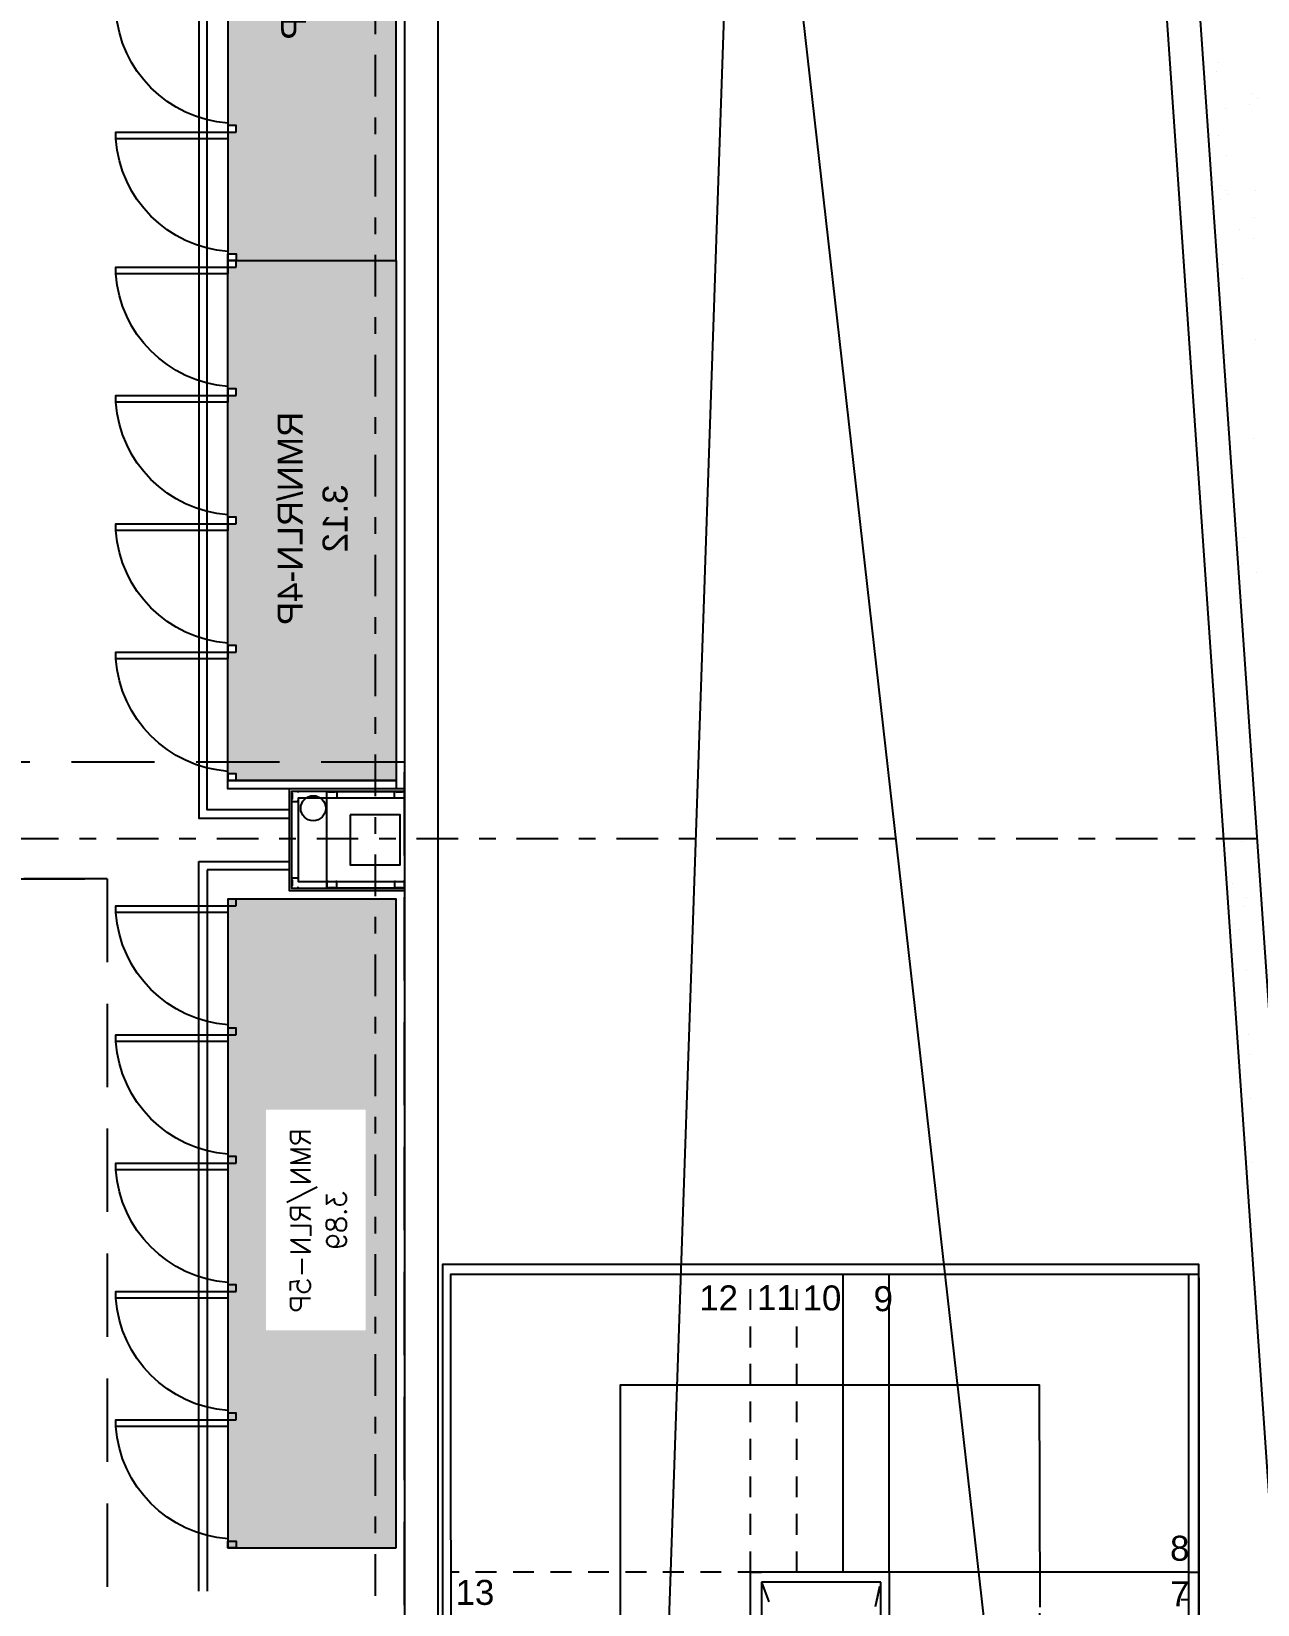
# Model space of a CAD drawing. Header units: millimetres. Extents: x 340 to 1003762, y 22 to 362022.
# Drawn here: x 457.09 to 464.45, y 77.75 to 87.19 of the extents above; entities that cross this region are included whole.
import ezdxf
from ezdxf.enums import TextEntityAlignment as Align
from ezdxf.xclip import XClip

# ---------------------------------------------------------------- set-up
doc = ezdxf.new("R2010")
doc.units = ezdxf.units.MM
doc.header["$XCLIPFRAME"] = 0
for name, pattern in [('LSBB_P_002 - PLANTA 1° NIVEL SALA DE VENTAS$0$000_ALTILLO PROPUESTA$0$HIDDEN', [0.375, 0.25, -0.125]), ('LSBB_P_002 - PLANTA 1° NIVEL SALA DE VENTAS$0$CONTINUOS', [0]), ('LSBB_P_002 - PLANTA 1° NIVEL SALA DE VENTAS$0$DASHDOT2', [0.5, 0.25, -0.125, 0, -0.125]), ('LSBB_P_002 - PLANTA 1° NIVEL SALA DE VENTAS$0$HIDDEN', [0.375, 0.25, -0.125])]:
    doc.linetypes.add(name, pattern=pattern)
for name, color, linetype in [('LSBB_P_002 - PLANTA 1° NIVEL SALA DE VENTAS$0$01', 8, 'Continuous'), ('LSBB_P_002 - PLANTA 1° NIVEL SALA DE VENTAS$0$A-LAYOUT', 7, 'Continuous'), ('LSBB_P_002 - PLANTA 1° NIVEL SALA DE VENTAS$0$A-MUEBLES FRIO', 2, 'Continuous'), ('LSBB_P_002 - PLANTA 1° NIVEL SALA DE VENTAS$0$A-SALA DEFENSAS', 9, 'Continuous'), ('LSBB_P_002 - PLANTA 1° NIVEL SALA DE VENTAS$0$A-SE CONSTRUYE RELLENO', 10, 'LSBB_P_002 - PLANTA 1° NIVEL SALA DE VENTAS$0$CONTINUOS'), ('LSBB_P_002 - PLANTA 1° NIVEL SALA DE VENTAS$0$CENEFA', 6, 'LSBB_P_002 - PLANTA 1° NIVEL SALA DE VENTAS$0$HIDDEN'), ('LSBB_P_002 - PLANTA 1° NIVEL SALA DE VENTAS$0$CINTAC', 3, 'Continuous'), ('LSBB_P_002 - PLANTA 1° NIVEL SALA DE VENTAS$0$COTAS-INT', 4, 'Continuous'), ('LSBB_P_002 - PLANTA 1° NIVEL SALA DE VENTAS$0$EJES', 8, 'LSBB_P_002 - PLANTA 1° NIVEL SALA DE VENTAS$0$DASHDOT2'), ('LSBB_P_002 - PLANTA 1° NIVEL SALA DE VENTAS$0$ELEVACION', 2, 'Continuous'), ('LSBB_P_002 - PLANTA 1° NIVEL SALA DE VENTAS$0$ESCALERAS', 8, 'Continuous'), ('LSBB_P_002 - PLANTA 1° NIVEL SALA DE VENTAS$0$ESTRUCTURA', 5, 'Continuous'), ('LSBB_P_002 - PLANTA 1° NIVEL SALA DE VENTAS$0$HATCH', 8, 'Continuous'), ('LSBB_P_002 - PLANTA 1° NIVEL SALA DE VENTAS$0$LAYOUT$0$A-SALA-HATCH-LIQUIDOS', 144, 'Continuous'), ('LSBB_P_002 - PLANTA 1° NIVEL SALA DE VENTAS$0$MASONRY', 5, 'Continuous'), ('LSBB_P_002 - PLANTA 1° NIVEL SALA DE VENTAS$0$MUROS', 5, 'Continuous'), ('LSBB_P_002 - PLANTA 1° NIVEL SALA DE VENTAS$0$TABIQUE', 3, 'Continuous'), ('LSBB_P_002 - PLANTA 1° NIVEL SALA DE VENTAS$0$ZOCALOS-HORM', 8, 'Continuous'), ('XREF', 7, 'Continuous')]:
    doc.layers.add(name, color=color, linetype=linetype)
doc.layers.add('LSBB_P_002 - PLANTA 1° NIVEL SALA DE VENTAS$0$LAYOUT$0$A-SALA-HATCH-VINOS Y LICORES', color=7, linetype='Continuous', true_color=0x008542)
doc.styles.add('LSBB_P_002 - PLANTA 1° NIVEL SALA DE VENTAS$0$ARQ', font='arial.ttf')
doc.styles.add('LSBB_P_002 - PLANTA 1° NIVEL SALA DE VENTAS$0$LAYOUT$0$ARQ', font='SIMPLEX.shx')
doc.styles.add('LSBB_P_002 - PLANTA 1° NIVEL SALA DE VENTAS$0$SANSSERIF', font='sas_____.pfb')

# ---------------------------------------------------------------- blocks, each defined once
blk = doc.blocks.new('*X40')
at = {"color": 0}
for p, q in [((602.1467, 101.8198), (602.1467, 101.8198)), ((602.1384, 101.7678), (602.1384, 101.7678)), ((602.3457, 101.6374), (602.3457, 101.6374)), ((602.1891, 101.5464), (602.1891, 101.5464)), ((602.3374, 101.5711), (602.3374, 101.5711)), ((602.3826, 101.6036), (602.3826, 101.6036)), ((602.151, 101.3824), (602.151, 101.3824)), ((602.111, 101.3174), (602.111, 101.3174)), ((602.1953, 101.2637), (602.1953, 101.2637)), ((602.1544, 101.0862), (602.1544, 101.0862)), ((602.1913, 101.0524), (602.1913, 101.0524)), ((602.3735, 101.0528), (602.3735, 101.0528)), ((602.1636, 100.9971), (602.1636, 100.9971)), ((602.2109, 101.0314), (602.2109, 101.0314)), ((602.3653, 100.893), (602.3653, 100.893)), ((602.2725, 100.8166), (602.2725, 100.8166)), ((602.3568, 100.7629), (602.3568, 100.7629)), ((602.1762, 100.6117), (602.1762, 100.6117)), ((602.2912, 100.5242), (602.2912, 100.5242)), ((602.174, 100.3418), (602.174, 100.3418)), ((602.1888, 100.2263), (602.1888, 100.2263)), ((602.373, 100.1594), (602.373, 100.1594)), ((602.1992, 100.0675), (602.1992, 100.0675)), ((602.204, 99.9949), (602.204, 99.9949)), ((602.2014, 99.841), (602.2014, 99.841)), ((602.2186, 99.5745), (602.2186, 99.5745)), ((602.3607, 99.5667), (602.3607, 99.5667)), ((602.2258, 99.4799), (602.2258, 99.4799)), ((602.3061, 98.9726), (602.3061, 98.9726)), ((602.2958, 98.8122), (602.2958, 98.8122)), ((602.3801, 98.7584), (602.3801, 98.7584)), ((602.2896, 97.1434), (602.2896, 97.1434)), ((602.2337, 96.8918), (602.2337, 96.8918)), ((602.3191, 96.8078), (602.3191, 96.8078)), ((602.3022, 96.7581), (602.3022, 96.7581)), ((602.2364, 96.6524), (602.2364, 96.6524)), ((602.2733, 96.6186), (602.2733, 96.6186)), ((602.2555, 96.3768), (602.2555, 96.3768)), ((602.3148, 96.3727), (602.3148, 96.3727)), ((602.3274, 95.9873), (602.3274, 95.9873)), ((602.3358, 95.8696), (602.3358, 95.8696)), ((602.34, 95.602), (602.34, 95.602)), ((602.3526, 95.2166), (602.3526, 95.2166)), ((602.3652, 94.8312), (602.3652, 94.8312)), ((602.3778, 94.4459), (602.3778, 94.4459))]:
    blk.add_line(p, q, dxfattribs=at)
blk = doc.blocks.new('LSBB_P_002 - PLANTA 1° NIVEL SALA DE VENTAS$0$ESCALERA')
at = {"layer": 'LSBB_P_002 - PLANTA 1° NIVEL SALA DE VENTAS$0$ELEVACION', "linetype": 'LSBB_P_002 - PLANTA 1° NIVEL SALA DE VENTAS$0$000_ALTILLO PROPUESTA$0$HIDDEN', "ltscale": 0.5}
for p, q in [((1223.1224, 323.8933), (1223.1224, 325.6806)), ((1223.4011, 323.8933), (1223.4011, 325.6806))]:
    blk.add_line(p, q, dxfattribs=at)
at = {"layer": 'LSBB_P_002 - PLANTA 1° NIVEL SALA DE VENTAS$0$ELEVACION', "ltscale": 0.5}
for p, q in [((1223.6789, 323.8933), (1223.6789, 325.6806)), ((1223.9557, 323.8933), (1223.9557, 325.6806)), ((1224.0072, 323.8933), (1223.1224, 323.8933))]:
    blk.add_line(p, q, dxfattribs=at)
at = {"layer": 'LSBB_P_002 - PLANTA 1° NIVEL SALA DE VENTAS$0$ELEVACION', "color": 8, "linetype": 'LSBB_P_002 - PLANTA 1° NIVEL SALA DE VENTAS$0$000_ALTILLO PROPUESTA$0$HIDDEN', "ltscale": 0.5}
for p, q in [((1223.1857, 320.6143), (1223.9057, 323.8333)), ((1223.1883, 323.8333), (1223.9057, 321.9334))]:
    blk.add_line(p, q, dxfattribs=at)
at = {"layer": 'LSBB_P_002 - PLANTA 1° NIVEL SALA DE VENTAS$0$ELEVACION'}
blk.add_line((1225.7657, 321.9333), (1225.8093, 321.9333), dxfattribs=at)
at = {"layer": 'LSBB_P_002 - PLANTA 1° NIVEL SALA DE VENTAS$0$ELEVACION', "ltscale": 0.5}
for points in [[(1225.8149, 321.9333), (1225.8142, 325.7406), (1221.2724, 325.7406), (1221.2724, 322.4933)], [(1225.8145, 321.9333), (1225.8145, 325.6806), (1221.321, 325.6806), (1221.3224, 322.4933)], [(1224.8618, 323.6844), (1224.8579, 325.0156), (1222.341, 325.0156), (1222.341, 321.7625), (1221.2724, 321.7625)], [(1223.1224, 320.6143), (1223.1224, 323.8933), (1223.1885, 323.8933)], [(1223.1883, 323.8333), (1223.1857, 320.6143)], [(1223.9057, 322.1679), (1223.9057, 323.8333)], [(1223.9557, 323.8933), (1223.9557, 321.9333)], [(1224.859, 321.8981), (1224.8596, 323.6474)], [(1223.9057, 323.2224), (1223.9057, 321.9334)], [(1221.4497, 322.2479), (1221.2724, 321.7625), (1221.4497, 321.2771)], [(1223.1844, 320.6143), (1223.1844, 320.6143)]]:
    blk.add_lwpolyline(points, dxfattribs=at)
at = {"layer": 'LSBB_P_002 - PLANTA 1° NIVEL SALA DE VENTAS$0$ELEVACION', "color": 8, "ltscale": 0.5}
for points in [[(1225.8145, 325.6603), (1225.8157, 322.821), (1225.7557, 322.821), (1225.7557, 325.6806)], [(1223.9057, 323.8333), (1223.1883, 323.8333)], [(1225.7557, 323.8933), (1223.9057, 323.8933)], [(1225.7082, 323.7289), (1225.7557, 323.7289)], [(1225.7457, 323.6133), (1223.9557, 323.6133)], [(1221.3224, 322.4933), (1221.2445, 322.4933)]]:
    blk.add_lwpolyline(points, dxfattribs=at)
at = {"layer": 'LSBB_P_002 - PLANTA 1° NIVEL SALA DE VENTAS$0$ELEVACION', "linetype": 'LSBB_P_002 - PLANTA 1° NIVEL SALA DE VENTAS$0$000_ALTILLO PROPUESTA$0$HIDDEN', "ltscale": 0.5}
for points in [[(1223.1724, 323.8933), (1221.3224, 323.8933)], [(1223.1224, 323.6133), (1221.3224, 323.6133)], [(1223.1224, 323.3333), (1221.3224, 323.3333)], [(1223.1224, 323.0533), (1221.3224, 323.0533)], [(1223.1224, 322.7733), (1221.3224, 322.7733)]]:
    blk.add_lwpolyline(points, dxfattribs=at)
at = {"layer": 'LSBB_P_002 - PLANTA 1° NIVEL SALA DE VENTAS$0$ELEVACION', "color": 8}
blk.add_lwpolyline([(1225.7557, 323.8936), (1225.8157, 323.8936), (1225.8157, 321.9333), (1225.7557, 321.9333)], close=True, dxfattribs=at)
for points in [[(1225.7557, 323.3333), (1223.9557, 323.3267)], [(1225.7557, 323.0533), (1223.9557, 323.0533)], [(1225.6982, 322.7733), (1223.9557, 322.7733)], [(1224.7932, 322.4933), (1223.9557, 322.4933)], [(1224.7932, 322.4933), (1225.7457, 322.4933)], [(1225.7457, 322.2133), (1223.9514, 322.2133)], [(1225.7557, 321.9333), (1223.9057, 321.9333)]]:
    blk.add_lwpolyline(points, dxfattribs=at)
at = {"layer": 'LSBB_P_002 - PLANTA 1° NIVEL SALA DE VENTAS$0$ELEVACION', "color": 8, "linetype": 'LSBB_P_002 - PLANTA 1° NIVEL SALA DE VENTAS$0$000_ALTILLO PROPUESTA$0$HIDDEN', "ltscale": 0.5}
blk.add_circle((1224.8557, 321.9333), 0.1423, dxfattribs=at)
at = {"layer": 'LSBB_P_002 - PLANTA 1° NIVEL SALA DE VENTAS$0$ELEVACION', "color": 8, "ltscale": 0.5, "style": 'LSBB_P_002 - PLANTA 1° NIVEL SALA DE VENTAS$0$SANSSERIF'}
for s, p in [('12', (1222.9313, 325.4653)), ('11', (1223.278, 325.4668)), ('10', (1223.5519, 325.4649)), ('  9', (1223.8619, 325.4604)), ('  8', (1225.6423, 323.9622)), ('13', (1221.468, 323.6972)), ('7', (1225.7009, 323.6889)), ('14', (1221.468, 323.4172)), ('6', (1225.7009, 323.4089)), ('15', (1221.468, 323.1372)), ('5', (1225.7009, 323.1289)), ('16', (1221.468, 322.8572)), ('4', (1225.7009, 322.8489)), ('17', (1221.468, 322.5772)), ('3', (1225.7009, 322.6089)), ('2', (1225.7009, 322.3289)), ('1', (1225.7009, 322.0489))]:
    blk.add_text(s, height=0.15, dxfattribs=at).set_placement(p, align=Align.CENTER)
blk = doc.blocks.new('LSBB_P_002 - PLANTA 1° NIVEL SALA DE VENTAS$0$COOLER_5P_3900_X_101')
h = blk.add_hatch(color=256)
h.dxf.hatch_style = 1
h.paths.add_polyline_path([(-3256.22, -3512.89), (-3256.22, -3517.89), (-3260.22, -3517.89), (-3260.22, -3512.89), (-3333.22, -3512.89), (-3333.22, -3517.89), (-3337.22, -3517.89), (-3337.22, -3512.89), (-3410.82, -3512.89), (-3410.82, -3517.89), (-3414.82, -3517.89), (-3414.82, -3613.89), (-3025.22, -3613.89), (-3025.22, -3517.89), (-3029.32, -3517.89), (-3029.32, -3512.89), (-3102.22, -3512.89), (-3102.22, -3517.89), (-3106.22, -3517.89), (-3106.22, -3512.89), (-3179.22, -3512.89), (-3179.22, -3517.89), (-3183.22, -3517.89), (-3183.22, -3512.89)])
h.paths.add_polyline_path([(-3289.95, -3595.21), (-3154.38, -3595.21), (-3154.38, -3537.18), (-3289.95, -3537.18)], flags=24)
at = {"layer": 'LSBB_P_002 - PLANTA 1° NIVEL SALA DE VENTAS$0$A-MUEBLES FRIO'}
for points in [[(-3406.82, -3445.57), (-3410.82, -3445.57), (-3410.82, -3512.89), (-3406.82, -3512.89)], [(-3329.22, -3445.57), (-3333.22, -3445.57), (-3333.22, -3512.89), (-3329.22, -3512.89)], [(-3252.22, -3445.57), (-3256.22, -3445.57), (-3256.22, -3512.89), (-3252.22, -3512.89)], [(-3175.22, -3445.57), (-3179.22, -3445.57), (-3179.22, -3512.89), (-3175.22, -3512.89)], [(-3098.22, -3445.57), (-3102.22, -3445.57), (-3102.22, -3512.89), (-3098.22, -3512.89)], [(-3025.22, -3613.89), (-3414.82, -3613.89), (-3414.82, -3512.89), (-3025.22, -3512.89)], [(-3025.22, -3512.89), (-3029.32, -3512.89), (-3029.32, -3517.89), (-3025.22, -3517.89)]]:
    blk.add_lwpolyline(points, close=True, dxfattribs=at)
at = {"layer": 'LSBB_P_002 - PLANTA 1° NIVEL SALA DE VENTAS$0$A-MUEBLES FRIO', "linetype": 'Continuous', "extrusion": (0, 1e-16, -1)}
for points in [[(3410.82, -3517.89), (3414.82, -3517.89), (3414.82, -3512.89), (3410.82, -3512.89)], [(3333.22, -3517.89), (3337.22, -3517.89), (3337.22, -3512.89), (3333.22, -3512.89)], [(3256.22, -3517.89), (3260.22, -3517.89), (3260.22, -3512.89), (3256.22, -3512.89)], [(3179.22, -3517.89), (3183.22, -3517.89), (3183.22, -3512.89), (3179.22, -3512.89)], [(3102.22, -3517.89), (3106.22, -3517.89), (3106.22, -3512.89), (3102.22, -3512.89)]]:
    blk.add_lwpolyline(points, close=True, dxfattribs=at)
at = {"layer": 'LSBB_P_002 - PLANTA 1° NIVEL SALA DE VENTAS$0$A-MUEBLES FRIO', "color": 8}
for centre in [(-3412.04, -3518.35), (-3334.44, -3518.35), (-3257.44, -3518.35), (-3180.44, -3518.35), (-3103.44, -3518.35)]:
    blk.add_arc(centre, 72.97, 4.29213, 85.89936, dxfattribs=at)
at = {"layer": 'LSBB_P_002 - PLANTA 1° NIVEL SALA DE VENTAS$0$A-MUEBLES FRIO', "color": 7, "insert": (-3221.79, -3565.97), "char_height": 15, "width": 305.871, "attachment_point": 5, "line_spacing_factor": 1.081434, "style": 'LSBB_P_002 - PLANTA 1° NIVEL SALA DE VENTAS$0$ARQ'}
blk.add_mtext('RMN/RLN-5P\\P3.89', dxfattribs=at)
blk = doc.blocks.new('LSBB_P_002 - PLANTA 1° NIVEL SALA DE VENTAS$0$COOLER 4P_3130_X_101')
h = blk.add_hatch(color=256)
h.dxf.hatch_style = 1
h.paths.add_polyline_path([(-3034.65, -3716.36), (-3038.65, -3716.36), (-3038.65, -3711.36), (-3111.65, -3711.36), (-3111.65, -3716.36), (-3115.65, -3716.36), (-3115.65, -3711.36), (-3188.65, -3711.36), (-3188.65, -3716.36), (-3192.65, -3716.36), (-3192.65, -3711.36), (-3265.65, -3711.36), (-3265.65, -3716.36), (-3269.65, -3716.36), (-3269.65, -3711.36), (-3342.75, -3711.36), (-3342.75, -3716.36), (-3346.75, -3716.36), (-3346.75, -3812.36), (-3034.65, -3812.36)])
h.paths.add_polyline_path([(-3260.05, -3791.54), (-3124.48, -3791.54), (-3124.48, -3733.51), (-3260.05, -3733.51)], flags=24)
at = {"layer": 'LSBB_P_002 - PLANTA 1° NIVEL SALA DE VENTAS$0$A-MUEBLES FRIO'}
for points in [[(-3338.75, -3644.04), (-3342.75, -3644.04), (-3342.75, -3711.36), (-3338.75, -3711.36)], [(-3261.65, -3644.04), (-3265.65, -3644.04), (-3265.65, -3711.36), (-3261.65, -3711.36)], [(-3184.65, -3644.04), (-3188.65, -3644.04), (-3188.65, -3711.36), (-3184.65, -3711.36)], [(-3107.65, -3644.04), (-3111.65, -3644.04), (-3111.65, -3711.36), (-3107.65, -3711.36)], [(-3034.65, -3711.36), (-3346.75, -3711.36), (-3346.75, -3812.36), (-3034.65, -3812.36)]]:
    blk.add_lwpolyline(points, close=True, dxfattribs=at)
at = {"layer": 'LSBB_P_002 - PLANTA 1° NIVEL SALA DE VENTAS$0$A-MUEBLES FRIO', "linetype": 'Continuous', "extrusion": (0, 1e-16, -1)}
for points in [[(3342.75, -3716.36), (3346.75, -3716.36), (3346.75, -3711.36), (3342.75, -3711.36)], [(3265.65, -3716.36), (3269.65, -3716.36), (3269.65, -3711.36), (3265.65, -3711.36)], [(3188.65, -3716.36), (3192.65, -3716.36), (3192.65, -3711.36), (3188.65, -3711.36)], [(3111.65, -3716.36), (3115.65, -3716.36), (3115.65, -3711.36), (3111.65, -3711.36)], [(3034.65, -3716.36), (3038.65, -3716.36), (3038.65, -3711.36), (3034.65, -3711.36)]]:
    blk.add_lwpolyline(points, close=True, dxfattribs=at)
at = {"layer": 'LSBB_P_002 - PLANTA 1° NIVEL SALA DE VENTAS$0$A-MUEBLES FRIO'}
for centre in [(-3343.97, -3716.82), (-3266.87, -3716.82), (-3189.87, -3716.82), (-3112.87, -3716.82)]:
    blk.add_arc(centre, 72.97, 4.29213, 85.89936, dxfattribs=at)
at = {"layer": 'LSBB_P_002 - PLANTA 1° NIVEL SALA DE VENTAS$0$A-MUEBLES FRIO', "insert": (-3191.9, -3762.29), "char_height": 15, "width": 305.871, "attachment_point": 5, "line_spacing_factor": 1.081434, "style": 'LSBB_P_002 - PLANTA 1° NIVEL SALA DE VENTAS$0$ARQ'}
blk.add_mtext('RMN/RLN-4P\\P3.12', dxfattribs=at)
blk = doc.blocks.new('LSBB_P_002 - PLANTA 1° NIVEL SALA DE VENTAS$0$LAYOUT$0$A$C2C991059')
blk.add_lwpolyline([(-0.04, -0.6732), (0, -0.6732), (0, 0), (-0.04, 0)], close=True)
blk.add_arc((0.0122, 0.0546), 0.7297, 184.29213, 265.89936)
blk = doc.blocks.new('LSBB_P_002 - PLANTA 1° NIVEL SALA DE VENTAS$0$LAYOUT$0$COOLER_5P_3900_X_101')
h = blk.add_hatch(color=256)
h.dxf.hatch_style = 1
h.paths.add_polyline_path([(-3414.82, -3512.89), (-3414.82, -3613.89), (-3025.22, -3613.89), (-3025.22, -3512.89)])
h.paths.add_polyline_path([(-3288.45, -3595.54), (-3155.87, -3595.54), (-3155.87, -3535.71), (-3288.45, -3535.71)], flags=16)
at = {"layer": 'LSBB_P_002 - PLANTA 1° NIVEL SALA DE VENTAS$0$A-MUEBLES FRIO', "extrusion": (0, 1e-16, -1), "elevation": 0}
for points in [[(3410.82, -3517.89), (3414.82, -3517.89), (3414.82, -3512.89), (3410.82, -3512.89)], [(3333.22, -3517.89), (3337.22, -3517.89), (3337.22, -3512.89), (3333.22, -3512.89)], [(3256.22, -3517.89), (3260.22, -3517.89), (3260.22, -3512.89), (3256.22, -3512.89)], [(3179.22, -3517.89), (3183.22, -3517.89), (3183.22, -3512.89), (3179.22, -3512.89)], [(3102.22, -3517.89), (3106.22, -3517.89), (3106.22, -3512.89), (3102.22, -3512.89)]]:
    blk.add_lwpolyline(points, close=True, dxfattribs=at)
at = {"layer": 'LSBB_P_002 - PLANTA 1° NIVEL SALA DE VENTAS$0$A-MUEBLES FRIO'}
for points in [[(-3025.22, -3613.89), (-3414.82, -3613.89), (-3414.82, -3512.89), (-3025.22, -3512.89)], [(-3025.22, -3512.89), (-3029.32, -3512.89), (-3029.32, -3517.89), (-3025.22, -3517.89)]]:
    blk.add_lwpolyline(points, close=True, dxfattribs=at)
at = {"layer": 'LSBB_P_002 - PLANTA 1° NIVEL SALA DE VENTAS$0$A-MUEBLES FRIO', "xscale": 100.0000000000038, "yscale": 100.0000000000038, "zscale": 100.0000000000038, "rotation": 180}
for p in [(-3410.82, -3512.89), (-3333.22, -3512.89), (-3256.22, -3512.89), (-3179.22, -3512.89), (-3102.22, -3512.89)]:
    blk.add_blockref('LSBB_P_002 - PLANTA 1° NIVEL SALA DE VENTAS$0$LAYOUT$0$A$C2C991059', p, dxfattribs=at)
at = {"insert": (-3221.96, -3567.32), "char_height": 11.976, "width": 166.6637, "attachment_point": 5, "line_spacing_factor": 1.081434, "style": 'LSBB_P_002 - PLANTA 1° NIVEL SALA DE VENTAS$0$LAYOUT$0$ARQ'}
blk.add_mtext('RMN/RLN-5P\\P3.89', dxfattribs=at)
blk = doc.blocks.new('LSBB_P_002 - PLANTA 1° NIVEL SALA DE VENTAS$0$SVLY')
at = {"layer": 'LSBB_P_002 - PLANTA 1° NIVEL SALA DE VENTAS$0$A-MUEBLES FRIO', "linetype": 'Continuous', "extrusion": (-1e-16, -1.83697e-32, -1), "flags": 128}
blk.add_lwpolyline([(-1074.5645, 297.5161), (-1074.5645, 297.4651), (-1073.5545, 297.4651), (-1073.5545, 297.5161)], close=True, dxfattribs=at)
at = {"layer": 'LSBB_P_002 - PLANTA 1° NIVEL SALA DE VENTAS$0$A-SALA DEFENSAS', "color": 1, "linetype": 'Continuous'}
for p, q in [((1073.3795, 292.6497), (1073.3795, 297.0301)), ((1073.3795, 297.0301), (1073.9221, 297.0301)), ((1073.9221, 296.9801), (1073.4295, 296.9801)), ((1073.4295, 296.9801), (1073.4295, 292.6497))]:
    blk.add_line(p, q, dxfattribs=at)
at = {"layer": 'LSBB_P_002 - PLANTA 1° NIVEL SALA DE VENTAS$0$A-SALA DEFENSAS', "color": 1, "linetype": 'Continuous', "flags": 128}
blk.add_lwpolyline([(1073.9221, 297.3401), (1073.4295, 297.3401), (1073.4295, 304.7244), (1073.3795, 304.7244), (1073.3795, 297.2901), (1073.9221, 297.2901)], dxfattribs=at)
at = {"layer": 'LSBB_P_002 - PLANTA 1° NIVEL SALA DE VENTAS$0$CINTAC'}
for points in [[(1073.9771, 297.4434), (1073.9771, 297.4501), (1073.9371, 297.4501), (1073.9371, 297.442), (1073.9398, 297.4392), (1073.9398, 297.4033), (1073.9371, 297.3995), (1073.9371, 297.3901), (1073.9771, 297.3901), (1073.9771, 297.397)], [(1073.9771, 297.4434), (1073.9771, 297.4501), (1073.9371, 297.4501), (1073.9371, 297.442), (1073.9398, 297.4392), (1073.9398, 297.4033), (1073.9371, 297.3995), (1073.9371, 297.3901), (1073.9771, 297.3901), (1073.9771, 297.397)], [(1074.1562, 297.4101), (1074.1495, 297.4101), (1074.1495, 297.4501), (1074.1576, 297.4501), (1074.1604, 297.4475), (1074.1963, 297.4475), (1074.2001, 297.4501), (1074.2095, 297.4501), (1074.2095, 297.4101), (1074.2026, 297.4101)], [(1074.1562, 297.4101), (1074.1495, 297.4101), (1074.1495, 297.4501), (1074.1576, 297.4501), (1074.1604, 297.4475), (1074.1963, 297.4475), (1074.2001, 297.4501), (1074.2095, 297.4501), (1074.2095, 297.4101), (1074.2026, 297.4101)], [(1074.5612, 297.4101), (1074.5545, 297.4101), (1074.5545, 297.4501), (1074.5626, 297.4501), (1074.5654, 297.4475), (1074.6013, 297.4475), (1074.605, 297.4501), (1074.6145, 297.4501), (1074.6145, 297.4101), (1074.6076, 297.4101)], [(1074.5612, 297.4101), (1074.5545, 297.4101), (1074.5545, 297.4501), (1074.5626, 297.4501), (1074.5654, 297.4475), (1074.6013, 297.4475), (1074.605, 297.4501), (1074.6145, 297.4501), (1074.6145, 297.4101), (1074.6076, 297.4101)], [(1073.9771, 296.9234), (1073.9771, 296.9301), (1073.9371, 296.9301), (1073.9371, 296.922), (1073.9398, 296.9192), (1073.9398, 296.8833), (1073.9371, 296.8795), (1073.9371, 296.8701), (1073.9771, 296.8701), (1073.9771, 296.877)], [(1073.9771, 296.9234), (1073.9771, 296.9301), (1073.9371, 296.9301), (1073.9371, 296.922), (1073.9398, 296.9192), (1073.9398, 296.8833), (1073.9371, 296.8795), (1073.9371, 296.8701), (1073.9771, 296.8701), (1073.9771, 296.877)], [(1074.1562, 296.9101), (1074.1495, 296.9101), (1074.1495, 296.8701), (1074.1576, 296.8701), (1074.1604, 296.8727), (1074.1963, 296.8727), (1074.2001, 296.8701), (1074.2095, 296.8701), (1074.2095, 296.9101), (1074.2026, 296.9101)], [(1074.1562, 296.9101), (1074.1495, 296.9101), (1074.1495, 296.8701), (1074.1576, 296.8701), (1074.1604, 296.8727), (1074.1963, 296.8727), (1074.2001, 296.8701), (1074.2095, 296.8701), (1074.2095, 296.9101), (1074.2026, 296.9101)], [(1074.5612, 296.9101), (1074.5545, 296.9101), (1074.5545, 296.8701), (1074.5626, 296.8701), (1074.5654, 296.8727), (1074.6013, 296.8727), (1074.605, 296.8701), (1074.6145, 296.8701), (1074.6145, 296.9101), (1074.6076, 296.9101)], [(1074.5612, 296.9101), (1074.5545, 296.9101), (1074.5545, 296.8701), (1074.5626, 296.8701), (1074.5654, 296.8727), (1074.6013, 296.8727), (1074.605, 296.8701), (1074.6145, 296.8701), (1074.6145, 296.9101), (1074.6076, 296.9101)]]:
    blk.add_lwpolyline(points, dxfattribs=at)
at = {"layer": 'LSBB_P_002 - PLANTA 1° NIVEL SALA DE VENTAS$0$ESTRUCTURA'}
blk.add_lwpolyline([(1074.2896, 297.3101), (1074.2896, 297.0101), (1074.5896, 297.0101), (1074.5896, 297.3101)], close=True, dxfattribs=at)
at = {"layer": 'LSBB_P_002 - PLANTA 1° NIVEL SALA DE VENTAS$0$MASONRY'}
blk.add_circle((1074.0667, 297.3494), 0.075, dxfattribs=at)
blk.add_circle((1074.0667, 297.3494), 0.075, dxfattribs=at)
at = {"layer": 'LSBB_P_002 - PLANTA 1° NIVEL SALA DE VENTAS$0$TABIQUE'}
blk.add_lwpolyline([(1074.6145, 297.4651), (1073.9221, 297.4651), (1073.9221, 296.8551), (1074.6145, 296.8551)], dxfattribs=at)
blk.add_lwpolyline([(1074.6145, 297.4651), (1073.9221, 297.4651), (1073.9221, 296.8551), (1074.6145, 296.8551)], dxfattribs=at)
at = {"layer": 'LSBB_P_002 - PLANTA 1° NIVEL SALA DE VENTAS$0$TABIQUE', "color": 4}
for points in [[(1074.6145, 297.4501), (1073.9371, 297.4501), (1073.9371, 296.8701), (1074.6145, 296.8701)], [(1074.6145, 297.4501), (1073.9371, 297.4501), (1073.9371, 296.8701), (1074.6145, 296.8701)], [(1074.6145, 297.4101), (1073.9771, 297.4101), (1073.9771, 296.9101), (1074.6145, 296.9101)], [(1074.6145, 297.4101), (1073.9771, 297.4101), (1073.9771, 296.9101), (1074.6145, 296.9101)]]:
    blk.add_lwpolyline(points, dxfattribs=at)
at = {"layer": 'LSBB_P_002 - PLANTA 1° NIVEL SALA DE VENTAS$0$LAYOUT$0$A-SALA-HATCH-LIQUIDOS', "xscale": -0.01, "yscale": 0.01, "zscale": 0.01, "rotation": 90}
blk.add_blockref('LSBB_P_002 - PLANTA 1° NIVEL SALA DE VENTAS$0$LAYOUT$0$COOLER_5P_3900_X_101', (1038.4256, 262.6559), dxfattribs=at)
at = {"layer": 'LSBB_P_002 - PLANTA 1° NIVEL SALA DE VENTAS$0$LAYOUT$0$A-SALA-HATCH-VINOS Y LICORES', "xscale": -0.01, "yscale": 0.01, "zscale": 0.01, "rotation": 90}
for name, p in [('LSBB_P_002 - PLANTA 1° NIVEL SALA DE VENTAS$0$COOLER_5P_3900_X_101', (1038.4256, 270.3849)), ('LSBB_P_002 - PLANTA 1° NIVEL SALA DE VENTAS$0$COOLER 4P_3130_X_101', (1036.4409, 267.1696))]:
    blk.add_blockref(name, p, dxfattribs=at)
blk = doc.blocks.new('LSBB_P_002 - PLANTA 1° NIVEL SALA DE VENTAS$0$ESC1')
at = {"layer": 'LSBB_P_002 - PLANTA 1° NIVEL SALA DE VENTAS$0$A-SE CONSTRUYE RELLENO', "linetype": 'LSBB_P_002 - PLANTA 1° NIVEL SALA DE VENTAS$0$000_ALTILLO PROPUESTA$0$HIDDEN', "ltscale": 0.5}
for p, q in [((841.5895, 344.8708), (841.5895, 346.6581)), ((841.8682, 344.8708), (841.8682, 346.6581))]:
    blk.add_line(p, q, dxfattribs=at)
at = {"layer": 'LSBB_P_002 - PLANTA 1° NIVEL SALA DE VENTAS$0$A-SE CONSTRUYE RELLENO', "ltscale": 0.5}
for p, q in [((842.146, 344.8708), (842.146, 346.6581)), ((842.4227, 344.8708), (842.4227, 346.6581)), ((842.4743, 344.8708), (841.5894, 344.8708))]:
    blk.add_line(p, q, dxfattribs=at)
at = {"layer": 'LSBB_P_002 - PLANTA 1° NIVEL SALA DE VENTAS$0$A-SE CONSTRUYE RELLENO', "color": 8, "linetype": 'LSBB_P_002 - PLANTA 1° NIVEL SALA DE VENTAS$0$000_ALTILLO PROPUESTA$0$HIDDEN', "ltscale": 0.5}
for p, q in [((841.6527, 341.5918), (842.3727, 344.8108)), ((841.6553, 344.8108), (842.3727, 342.9109))]:
    blk.add_line(p, q, dxfattribs=at)
at = {"layer": 'LSBB_P_002 - PLANTA 1° NIVEL SALA DE VENTAS$0$A-SE CONSTRUYE RELLENO'}
blk.add_line((844.2327, 342.9108), (844.2763, 342.9108), dxfattribs=at)
at = {"layer": 'LSBB_P_002 - PLANTA 1° NIVEL SALA DE VENTAS$0$A-SE CONSTRUYE RELLENO', "ltscale": 0.5}
for points in [[(844.2819, 342.9108), (844.2813, 346.7181), (839.7394, 346.7181), (839.7394, 343.4708)], [(844.2816, 342.9108), (844.2816, 346.6581), (839.7881, 346.6581), (839.7894, 343.4708)], [(843.3289, 344.6619), (843.325, 345.9931), (840.8081, 345.9931), (840.8081, 342.74), (839.7394, 342.74)], [(841.5894, 341.5918), (841.5894, 344.8708), (841.6556, 344.8708)], [(841.6553, 344.8108), (841.6527, 341.5918)], [(842.3727, 343.1454), (842.3727, 344.8108)], [(842.4227, 344.8708), (842.4227, 342.9108)], [(843.326, 342.8756), (843.3266, 344.6249)], [(842.3727, 344.1999), (842.3727, 342.9109)], [(839.9168, 343.2254), (839.7394, 342.74), (839.9168, 342.2545)], [(841.6514, 341.5918), (841.6514, 341.5918)]]:
    blk.add_lwpolyline(points, dxfattribs=at)
at = {"layer": 'LSBB_P_002 - PLANTA 1° NIVEL SALA DE VENTAS$0$A-SE CONSTRUYE RELLENO', "color": 8, "ltscale": 0.5}
for points in [[(844.2816, 346.6378), (844.2827, 343.7985), (844.2227, 343.7985), (844.2227, 346.6581)], [(842.3727, 344.8108), (841.6553, 344.8108)], [(844.2227, 344.8708), (842.3727, 344.8708)], [(844.1753, 344.7064), (844.2227, 344.7064)], [(844.2127, 344.5908), (842.4227, 344.5908)], [(839.7894, 343.4708), (839.7115, 343.4708)]]:
    blk.add_lwpolyline(points, dxfattribs=at)
at = {"layer": 'LSBB_P_002 - PLANTA 1° NIVEL SALA DE VENTAS$0$A-SE CONSTRUYE RELLENO', "linetype": 'LSBB_P_002 - PLANTA 1° NIVEL SALA DE VENTAS$0$000_ALTILLO PROPUESTA$0$HIDDEN', "ltscale": 0.5}
for points in [[(841.6394, 344.8708), (839.7894, 344.8708)], [(841.5894, 344.5908), (839.7894, 344.5908)], [(841.5894, 344.3108), (839.7894, 344.3108)], [(841.5894, 344.0308), (839.7894, 344.0308)], [(841.5894, 343.7508), (839.7894, 343.7508)]]:
    blk.add_lwpolyline(points, dxfattribs=at)
at = {"layer": 'LSBB_P_002 - PLANTA 1° NIVEL SALA DE VENTAS$0$A-SE CONSTRUYE RELLENO', "color": 8}
blk.add_lwpolyline([(844.2227, 344.871), (844.2827, 344.871), (844.2827, 342.9108), (844.2227, 342.9108)], close=True, dxfattribs=at)
for points in [[(844.2227, 344.3108), (842.4227, 344.3042)], [(844.2227, 344.0308), (842.4227, 344.0308)], [(844.1653, 343.7508), (842.4227, 343.7508)], [(843.2603, 343.4708), (842.4227, 343.4708)], [(843.2603, 343.4708), (844.2127, 343.4708)], [(844.2127, 343.1908), (842.4184, 343.1908)], [(844.2227, 342.9108), (842.3727, 342.9108)]]:
    blk.add_lwpolyline(points, dxfattribs=at)
at = {"layer": 'LSBB_P_002 - PLANTA 1° NIVEL SALA DE VENTAS$0$A-SE CONSTRUYE RELLENO', "color": 8, "linetype": 'LSBB_P_002 - PLANTA 1° NIVEL SALA DE VENTAS$0$000_ALTILLO PROPUESTA$0$HIDDEN', "ltscale": 0.5}
blk.add_circle((843.3227, 342.9108), 0.1423, dxfattribs=at)
at = {"layer": 'LSBB_P_002 - PLANTA 1° NIVEL SALA DE VENTAS$0$A-SE CONSTRUYE RELLENO', "color": 8, "ltscale": 0.5, "style": 'LSBB_P_002 - PLANTA 1° NIVEL SALA DE VENTAS$0$SANSSERIF'}
for s, p in [('12', (841.3984, 346.4428)), ('11', (841.745, 346.4443)), ('10', (842.0189, 346.4424)), ('  9', (842.3289, 346.4379)), ('  8', (844.1093, 344.9397)), ('13', (839.9351, 344.6747)), ('7', (844.1679, 344.6664)), ('14', (839.9351, 344.3947)), ('6', (844.1679, 344.3864)), ('15', (839.9351, 344.1147)), ('5', (844.1679, 344.1064)), ('16', (839.9351, 343.8347)), ('4', (844.1679, 343.8264)), ('17', (839.9351, 343.5547)), ('3', (844.1679, 343.5864)), ('2', (844.1679, 343.3064)), ('1', (844.1679, 343.0264))]:
    blk.add_text(s, height=0.15, dxfattribs=at).set_placement(p, align=Align.CENTER)
blk = doc.blocks.new('LSBB_P_002 - PLANTA 1° NIVEL SALA DE VENTAS', base_point=(223.5696, 14.2202))
at = {"layer": 'LSBB_P_002 - PLANTA 1° NIVEL SALA DE VENTAS$0$01'}
blk.add_line((882.665, 252.001), (874.8145, 321.5406), dxfattribs=at)
at = {"layer": 'LSBB_P_002 - PLANTA 1° NIVEL SALA DE VENTAS$0$CENEFA', "color": 7, "ltscale": 2}
for p, q in [((874.6145, 297.6256), (776.1244, 297.6256)), ((874.6145, 297.6256), (799.2495, 297.6256)), ((874.6145, 281.3156), (874.6145, 297.6256)), ((872.8295, 296.9256), (795.6945, 296.9256)), ((795.6945, 296.9256), (872.8295, 296.9256)), ((872.8295, 296.9256), (872.8295, 262.6149)), ((872.8295, 296.9256), (872.8295, 262.6149))]:
    blk.add_line(p, q, dxfattribs=at)
blk.add_lwpolyline([(795.6145, 253.3956), (795.6145, 257.7156), (795.8395, 257.7156), (795.8395, 258.1556), (798.4273, 258.1556), (798.4273, 257.9171), (798.5795, 257.9171), (798.5795, 263.4156), (795.6945, 263.4156), (795.6945, 296.9256), (872.8295, 296.9256), (872.8295, 249.1906), (859.1489, 249.1906), (859.1489, 250.068), (855.8019, 250.068), (855.8019, 257.6795), (849.1846, 257.6795), (849.1846, 262.9554), (848.6586, 262.9554), (848.6586, 257.1295), (855.289, 257.1295), (855.289, 253.3956)], close=True, dxfattribs=at)
at = {"layer": 'LSBB_P_002 - PLANTA 1° NIVEL SALA DE VENTAS$0$CINTAC'}
for points in [[(873.9771, 297.4433), (873.9771, 297.45), (873.9371, 297.45), (873.9371, 297.4419), (873.9398, 297.4392), (873.9398, 297.4032), (873.9371, 297.3995), (873.9371, 297.39), (873.9771, 297.39), (873.9771, 297.397)], [(874.1562, 297.41), (874.1495, 297.41), (874.1495, 297.45), (874.1576, 297.45), (874.1604, 297.4474), (874.1963, 297.4474), (874.2001, 297.45), (874.2095, 297.45), (874.2095, 297.41), (874.2026, 297.41)], [(874.5612, 297.41), (874.5545, 297.41), (874.5545, 297.45), (874.5626, 297.45), (874.5654, 297.4474), (874.6013, 297.4474), (874.605, 297.45), (874.6145, 297.45), (874.6145, 297.41), (874.6076, 297.41)], [(873.9771, 296.9233), (873.9771, 296.93), (873.9371, 296.93), (873.9371, 296.9219), (873.9398, 296.9192), (873.9398, 296.8832), (873.9371, 296.8795), (873.9371, 296.87), (873.9771, 296.87), (873.9771, 296.877)], [(874.1562, 296.91), (874.1495, 296.91), (874.1495, 296.87), (874.1576, 296.87), (874.1604, 296.8727), (874.1963, 296.8727), (874.2001, 296.87), (874.2095, 296.87), (874.2095, 296.91), (874.2026, 296.91)], [(874.5612, 296.91), (874.5545, 296.91), (874.5545, 296.87), (874.5626, 296.87), (874.5654, 296.8727), (874.6013, 296.8727), (874.605, 296.87), (874.6145, 296.87), (874.6145, 296.91), (874.6076, 296.91)]]:
    blk.add_lwpolyline(points, dxfattribs=at)
at = {"layer": 'LSBB_P_002 - PLANTA 1° NIVEL SALA DE VENTAS$0$COTAS-INT', "color": 8}
blk.add_line((877.4098, 327.8302), (874.8145, 251.7906), dxfattribs=at)
at = {"layer": 'LSBB_P_002 - PLANTA 1° NIVEL SALA DE VENTAS$0$EJES'}
for p, q in [((874.4395, 334.8536), (874.4395, 242.5191)), ((879.7376, 297.1656), (769.0572, 297.1656))]:
    blk.add_line(p, q, dxfattribs=at)
at = {"layer": 'LSBB_P_002 - PLANTA 1° NIVEL SALA DE VENTAS$0$ESTRUCTURA'}
blk.add_lwpolyline([(874.2896, 297.31), (874.2896, 297.01), (874.5896, 297.01), (874.5896, 297.31)], close=True, dxfattribs=at)
at = {"layer": 'LSBB_P_002 - PLANTA 1° NIVEL SALA DE VENTAS$0$MASONRY'}
blk.add_circle((874.0667, 297.3494), 0.075, dxfattribs=at)
at = {"layer": 'LSBB_P_002 - PLANTA 1° NIVEL SALA DE VENTAS$0$MUROS', "color": 9}
for p, q in [((880.5643, 285.2057), (877.5959, 328.0375)), ((880.2762, 286.4694), (877.4098, 327.8302))]:
    blk.add_line(p, q, dxfattribs=at)
at = {"layer": 'LSBB_P_002 - PLANTA 1° NIVEL SALA DE VENTAS$0$MUROS'}
for p, q in [((874.8145, 321.5406), (874.8145, 291.4824)), ((874.6145, 321.3406), (874.6145, 291.4824))]:
    blk.add_line(p, q, dxfattribs=at)
at = {"layer": 'LSBB_P_002 - PLANTA 1° NIVEL SALA DE VENTAS$0$TABIQUE'}
blk.add_lwpolyline([(874.6145, 297.465), (873.9221, 297.465), (873.9221, 296.855), (874.6145, 296.855)], dxfattribs=at)
at = {"layer": 'LSBB_P_002 - PLANTA 1° NIVEL SALA DE VENTAS$0$TABIQUE', "color": 4}
for points in [[(874.6145, 297.45), (873.9371, 297.45), (873.9371, 296.87), (874.6145, 296.87)], [(874.6145, 297.41), (873.9771, 297.41), (873.9771, 296.91), (874.6145, 296.91)]]:
    blk.add_lwpolyline(points, dxfattribs=at)
at = {"layer": 'LSBB_P_002 - PLANTA 1° NIVEL SALA DE VENTAS$0$ZOCALOS-HORM'}
blk.add_lwpolyline([(874.6145, 296.87), (874.1495, 296.87), (874.1495, 297.45), (874.6145, 297.45)], close=True, dxfattribs=at)
at = {"layer": 'LSBB_P_002 - PLANTA 1° NIVEL SALA DE VENTAS$0$A-LAYOUT', "color": 1}
blk.add_blockref('LSBB_P_002 - PLANTA 1° NIVEL SALA DE VENTAS$0$SVLY', (-200, 0), dxfattribs=at)
at = {"layer": 'LSBB_P_002 - PLANTA 1° NIVEL SALA DE VENTAS$0$A-SE CONSTRUYE RELLENO', "color": 1}
blk.add_blockref('LSBB_P_002 - PLANTA 1° NIVEL SALA DE VENTAS$0$ESC1', (35.1029, -52.1081), dxfattribs=at)
at = {"layer": 'LSBB_P_002 - PLANTA 1° NIVEL SALA DE VENTAS$0$ESCALERAS'}
blk.add_blockref('LSBB_P_002 - PLANTA 1° NIVEL SALA DE VENTAS$0$ESCALERA', (-346.43, -31.1306), dxfattribs=at)
at = {"layer": 'LSBB_P_002 - PLANTA 1° NIVEL SALA DE VENTAS$0$HATCH'}
blk.add_blockref('*X40', (277.3539, 200.004), dxfattribs=at)

msp = doc.modelspace()

# ---------------------------------------------------------------- block references
at = {"layer": 'XREF'}
ref = msp.add_blockref('LSBB_P_002 - PLANTA 1° NIVEL SALA DE VENTAS', (-191.719, -200.5998), dxfattribs=at)
XClip(ref).set_block_clipping_path([(755.454857474, 236.6800249606), (887.3150098981, 333.6713636781)])

doc.saveas('drawing.dxf')
